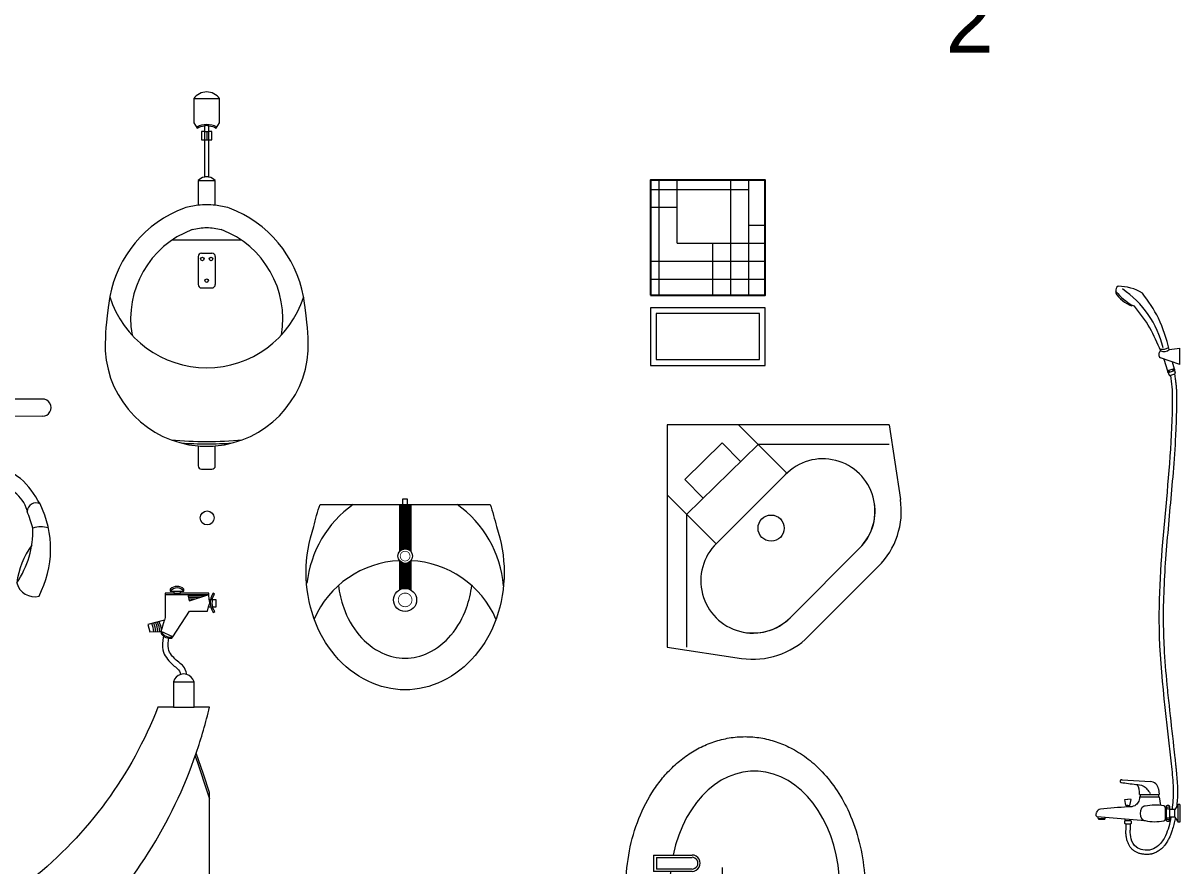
# Model space of a CAD drawing. Header units: millimetres. Extents: x -37049 to 129367, y 25385 to 90033.
# Drawn here: x 34141 to 36156, y 46006 to 47473 of the extents above; entities that cross this region are included whole.
import ezdxf
from ezdxf.enums import TextEntityAlignment as Align

# ---------------------------------------------------------------- set-up
doc = ezdxf.new("R2010")
doc.units = ezdxf.units.MM
doc.header["$MEASUREMENT"] = 0
doc.layers.add('NCHU', color=70, linetype='Continuous')
for name, color, linetype, lineweight in [('NCUA', 4, 'Continuous', 20), ('NCUAMANH', 32, 'Continuous', 9), ('NMANH1', 45, 'Continuous', 9), ('NTBI', 150, 'Continuous', 20), ('NTHAY1', 61, 'Continuous', 25), ('NTHAY4', 21, 'Continuous', 25)]:
    doc.layers.add(name, color=color, linetype=linetype, lineweight=lineweight)
doc.styles.add('FRANKO', font='vfranko.ttf', dxfattribs={"height": 500})

# ---------------------------------------------------------------- blocks, each defined once
blk = doc.blocks.new('A$C6D81374D')
at = {"layer": 'NTBI'}
for p, q in [((48.1, 320.6), (115.1, 320.6)), ((48.1, 320.6), (48.1, 292.3)), ((53.2, 316.6), (53.2, 296.3)), ((53.2, 316.6), (115.1, 316.6)), ((115.1, 292.3), (48.1, 292.3)), ((115.1, 296.3), (53.2, 296.3)), ((167.7, 298.9), (167.7, 222.8)), ((206.2, 260.6), (125.7, 260.6)), ((48.1, 228.9), (48.1, 200.5)), ((115.1, 228.9), (48.1, 228.9)), ((53.2, 224.9), (53.2, 204.5)), ((115.1, 224.9), (53.2, 224.9)), ((53.2, 204.5), (115.1, 204.5)), ((48.1, 200.5), (115.1, 200.5))]:
    blk.add_line(p, q, dxfattribs=at)
blk.add_circle((167.7, 260.6), 22.1, dxfattribs=at)
for centre, radius, start in [((115.1, 306.5), 14.2, 270), ((115.1, 306.5), 10.2, 270), ((115.1, 214.7), 14.2, 269.9942), ((115.1, 214.7), 10.2, 269.9942)]:
    blk.add_arc(centre, radius, start, 90, dxfattribs=at)
for start_param, end_param in [(5.021304, 10.705004), (10.847652, 11.160894)]:
    blk.add_ellipse((224.4, 263.4), major_axis=(1.5, -203.4), ratio=0.728304, start_param=start_param, end_param=end_param, dxfattribs=at)
blk.add_open_spline([(210, 0), (216.6, 0), (223.2, 0.5), (236.3, 2.1), (242.8, 3.3), (257.9, 7), (266.4, 9.9), (283, 16.8), (291.1, 20.8), (306.5, 30.1), (313.9, 35.3), (328, 46.6), (334.6, 52.7), (347.2, 65.8), (353.2, 72.7), (369.4, 94.1), (378.7, 109.5), (394.2, 142.2), (400.5, 159.4), (410, 195), (413.2, 213.4), (416.6, 250.5), (416.7, 269.3), (413.9, 306.5), (410.9, 324.9), (402, 360.8), (396, 378.2), (382.6, 407.9), (375.7, 420.5), (360.2, 444.2), (351.4, 455.3), (334.2, 473.5), (326.1, 480.9), (308.8, 494.4), (299.6, 500.4), (281.8, 509.9), (273.4, 513.7), (256.1, 519.8), (247.2, 522.3), (229.1, 525.6), (220, 526.5), (201.6, 526.9), (192.4, 526.3), (174.2, 523.7), (165.2, 521.6), (147.7, 516.1), (139.1, 512.7), (122.6, 504.5), (114.7, 499.9), (99.6, 489.4), (92.3, 483.7), (78.7, 471.2), (72.2, 464.5), (60.1, 450.4), (54.4, 442.9), (38.6, 419.3), (29.7, 402.2), (15.3, 366.1), (9.8, 347.2), (2.3, 308.3), (0.3, 288.4), (-0.2, 248.6), (1.3, 228.6), (7.8, 189.5), (12.8, 170.3), (26.2, 133.7), (34.6, 116.2), (51.8, 88.6), (59.7, 77.9), (77, 58.1), (86.5, 48.9), (104.5, 34.6), (112.7, 28.9), (129.9, 19), (138.9, 14.7), (157.5, 7.7), (167.1, 4.9), (186.6, 1.2), (196.6, 0.1), (207.7, 0), (208.9, 0), (210, 0)], degree=3, knots=[0, 0, 0, 0, 0.085761, 0.085761, 0.171522, 0.171522, 0.28864, 0.28864, 0.405758, 0.405758, 0.522877, 0.522877, 0.639995, 0.639995, 0.757113, 0.757113, 0.983848, 0.983848, 1.210583, 1.210583, 1.437317, 1.437317, 1.664052, 1.664052, 1.890787, 1.890787, 2.117521, 2.117521, 2.297713, 2.297713, 2.477904, 2.477904, 2.620333, 2.620333, 2.762762, 2.762762, 2.882455, 2.882455, 3.002149, 3.002149, 3.121843, 3.121843, 3.241537, 3.241537, 3.36123, 3.36123, 3.480924, 3.480924, 3.600618, 3.600618, 3.720311, 3.720311, 3.840005, 3.840005, 3.959699, 3.959699, 4.201653, 4.201653, 4.443607, 4.443607, 4.685561, 4.685561, 4.927515, 4.927515, 5.169469, 5.169469, 5.411423, 5.411423, 5.580783, 5.580783, 5.750143, 5.750143, 5.879621, 5.879621, 6.009099, 6.009099, 6.138578, 6.138578, 6.268056, 6.268056, 6.283185, 6.283185, 6.283185, 6.283185], dxfattribs=at)
blk = doc.blocks.new('A$C791D1834')
at = {"layer": 'NTBI'}
for p, q in [((162.5, 322.8), (162.5, 240.2)), ((162.5, 322.8), (162.5, 240.7)), ((164.5, 322.8), (164.5, 242.3)), ((166.5, 322.8), (166.5, 243.7)), ((168.5, 322.8), (168.5, 244.6)), ((170.5, 322.8), (170.5, 245.2)), ((172.5, 322.8), (172.5, 245.4)), ((172.5, 322.8), (172.5, 245.4)), ((174.5, 322.8), (174.5, 245.2)), ((176.5, 322.8), (176.5, 244.8)), ((178.5, 322.8), (178.5, 243.9)), ((180.5, 322.8), (180.5, 242.7)), ((182.5, 322.8), (182.5, 240.7)), ((182.5, 322.8), (182.5, 240.7)), ((162.5, 224.6), (162.5, 173.9)), ((164.5, 223.2), (164.5, 174.9)), ((166.5, 221.8), (166.5, 175.6)), ((168.5, 240.4), (168.5, 240.2)), ((176.5, 240.4), (176.5, 240.2)), ((180.5, 222.9), (180.5, 174.9)), ((182.5, 224.6), (182.5, 173.9)), ((168.5, 220.9), (168.5, 176.2)), ((170.5, 220.4), (170.5, 176.5)), ((172.5, 220.2), (172.5, 176.6)), ((172.5, 220.2), (172.5, 176.6)), ((174.5, 220.3), (174.5, 176.5)), ((176.5, 220.8), (176.5, 176.2)), ((178.5, 221.6), (178.5, 175.6))]:
    blk.add_line(p, q, dxfattribs=at)
for points in [[(176.8, 322.8), (176.8, 331.8), (168.2, 331.8), (168.2, 322.8), (176.8, 322.8), (320.7, 322.8, -0.022878), (331.5, 284.2, -0.084252), (345, 204.5, -0.084252), (331.5, 124.7, -0.09141), (294.5, 59.9, -0.103767), (237, 15, -0.11459), (172.5, 0, -0.11459), (108, 15, -0.103767), (50.5, 59.9, -0.09141), (13.5, 124.7, -0.084252), (0, 204.5, -0.084252), (13.5, 284.2, -0.022878), (24.3, 322.8), (168.2, 322.8)], [(330.8, 122.9, 0.288772), (182.5, 224.6, 0.289057)], [(56.4, 181.7, 0.0535), (65.5, 142.9, 0.09141), (92.6, 95.3, 0.103767), (132.2, 64.3, 0.11459), (172.5, 55, 0.11459), (212.8, 64.3, 0.103767), (252.4, 95.3, 0.09141), (279.5, 142.9, 0.0535), (288.6, 181.7, 0.084252)]]:
    blk.add_lwpolyline(points, format="xyb", dxfattribs=at)
for points, const_width in [([(163.8, 232.8, 1), (180.8, 232.8, 1)], 1), ([(181.2, 232.8, -1), (164.2, 232.8, -1)], 1), ([(160.6, 156.5, 1), (184.4, 156.5, 1)], 1.4)]:
    blk.add_lwpolyline(points, format="xyb", close=True, dxfattribs=dict(at, const_width=const_width))
for centre, radius in [((172.7, 232.8), 12.6), ((172.5, 156.5), 20.1)]:
    blk.add_circle(centre, radius, dxfattribs=at)
for centre, radius, start, end in [((194.7, 164.6), 194.2, 125.472, 173.8444), ((150.9, 164.9), 193.7, 4.8392, 54.6248), ((169, 56.1), 168.7, 92.2154, 156.6443)]:
    blk.add_arc(centre, radius, start, end, dxfattribs=at)
blk = doc.blocks.new('A$C70CD1B92')
at = {"layer": 'NTBI'}
for p, q in [((154.2, 741.9), (199.4, 741.9)), ((172.8, 690.3), (172.8, 689.8)), ((172.8, 684.7), (180.8, 684.7)), ((172.8, 684.7), (172.8, 670.3)), ((172.8, 670.3), (180.8, 670.3)), ((176.8, 684.7), (176.8, 670.3)), ((176.8, 684.7), (176.8, 670.3)), ((180.8, 670.3), (180.8, 684.7)), ((161.8, 599.3), (191.8, 599.3)), ((117, 496), (236.6, 496)), ((161.8, 466.9), (161.8, 418.4)), ((167.8, 472.9), (185.8, 472.9)), ((191.8, 466.9), (191.8, 418.4)), ((167.8, 412.4), (185.8, 412.4))]:
    blk.add_line(p, q, dxfattribs=at)
blk.add_lwpolyline([(191.8, 599.3, 0.15847), (180.8, 605.4), (180.8, 670.3), (185.6, 670.3), (185.6, 684.7), (180.8, 684.7), (180.8, 694.6, -0.098737), (193.4, 690.6), (199.4, 700), (199.4, 741.9, 0.514312), (154.2, 741.9), (154.2, 700), (160.3, 690.6, -0.098737), (172.8, 694.6), (172.8, 684.7), (167.8, 684.7), (167.8, 670.3), (172.8, 670.3), (172.8, 605.4, 0.15847), (161.8, 599.3), (161.8, 556.3, 0.046295), (137.3, 551.3, 0.260962), (7.9, 397.3), (5.4, 378.6), (3.5, 364.1), (2.1, 352.6), (1.2, 343.2), (0.6, 334.6), (0.3, 325.7), (0.1, 315.5), (0, 302.8, 0.37148), (161.8, 137.5), (161.8, 102.9, 0.414214), (167.8, 96.9), (185.8, 96.9, 0.414214), (191.8, 102.9), (191.8, 137.5, 0.37148), (353.6, 302.8), (353.6, 315.5), (353.4, 325.7), (353.1, 334.6), (352.5, 343.2), (351.5, 352.6), (350.2, 364.1), (348.3, 378.6), (345.7, 397.3, 0.260962), (216.4, 551.3, 0.046295), (191.8, 556.3)], format="xyb", close=True, dxfattribs=at)
for centre, radius in [((169.3, 462.9), 3.05), ((184.3, 462.9), 3.05), ((176.8, 425.2), 3.05), ((177.5, 12.1), 12.1)]:
    blk.add_circle(centre, radius, dxfattribs=at)
for centre, radius, start, end in [((176.8, 661.2), 35.7, 60.6303, 119.3697), ((176.8, 661.2), 33.7, 83.1862, 96.8138), ((176.8, 585.4), 20.4, 78.6934, 101.3066), ((176.8, 421.4), 135.7, 83.655, 96.345), ((210.1, 358.8), 165.8, 110.7185, 189.8295), ((186.7, 342.2), 175.2, 93.2216, 101.6093), ((167, 342.2), 175.2, 78.3907, 86.7784), ((143.6, 358.8), 165.8, 350.1705, 69.2815), ((167.8, 466.9), 6, 90, 180), ((185.8, 466.9), 6, 0, 90), ((167.8, 418.4), 6, 180, 270), ((185.8, 418.4), 6, 270, 0), ((176.8, 450.7), 177.2, 197.5678, 342.4322), ((171, 684.1), 538.9, 264.0071, 270.6147), ((171, 684.1), 542.9, 265.9232, 270.6147), ((182.6, 684.1), 538.9, 269.3853, 275.9929), ((182.6, 684.1), 542.9, 269.3853, 274.0768), ((176.8, 314), 177.2, 265.1435, 274.8565)]:
    blk.add_arc(centre, radius, start, end, dxfattribs=at)
blk = doc.blocks.new('A$C3B020527')
at = {"layer": 'NTBI'}
for p, q in [((247.5, 666.7), (259.5, 666.7)), ((232.6, 661.3), (308.7, 661.3)), ((247.5, 663.3), (259.5, 663.3)), ((275.1, 650.1), (272.7, 661.3)), ((273.2, 659.3), (302.7, 659.3)), ((273.8, 656.3), (293.7, 656.3)), ((274.5, 653.3), (284.7, 653.3)), ((275.1, 650.1), (308.7, 661.3)), ((275.1, 650.3), (275.7, 650.3)), ((308.4, 639.3), (310, 645)), ((309.4, 652), (310, 645)), ((225.9, 596.5), (231.4, 616.6)), ((246, 587.5), (225.9, 596.5)), ((247, 509.3), (283, 509.3)), ((247, 465), (283, 465)), ((140, 30), (180, 30))]:
    blk.add_line(p, q, dxfattribs=at)
blk.add_lwpolyline([(308.7, 661.3), (308.7, 663.3), (259.5, 663.3), (259.5, 666.7), (265.4, 666.7), (265.4, 670.4, 0.387533), (241.6, 670.4), (241.6, 666.7), (247.5, 666.7), (247.5, 663.3), (232.6, 663.3), (232.6, 621.1), (231.4, 616.6), (202.2, 608.9), (205.9, 596.1), (225.9, 596.5), (225.5, 593.1, 0.076461), (229.5, 588.9), (228.6, 581.6), (228.2, 575), (228.3, 569.4), (228.9, 564.8), (229.9, 560.8), (231.2, 557.4), (232.9, 554.2), (234.8, 551.2), (236.9, 548.3), (239.2, 545.6), (241.6, 543.1), (243.9, 540.7), (246.3, 538.6), (248.6, 536.6), (250.6, 534.9), (252.6, 533.3), (254.4, 531.6), (256.1, 529.8), (257.6, 527.6), (258.9, 524.9), (259.9, 522, 0.256849), (247, 509.3), (247, 465), (220, 465, -0.131776), (0, 165, 0.278346), (140, 41.8), (140, 8, 0.414214), (148, 0), (172, 0, 0.414214), (180, 8), (180, 39.1, 0.209431), (310, 103), (310, 316.7), (299.7, 348.2), (286.8, 385, 0.025058), (310, 465), (283, 465), (283, 509.3, 0.256216), (270.2, 522), (269.1, 526.4), (267.7, 530.5), (266.1, 533.5), (264.5, 535.9), (262.8, 537.8), (260.9, 539.5), (258.8, 541.2), (256.6, 543), (254.3, 544.9), (252, 546.9), (249.8, 549), (247.6, 551.2), (245.6, 553.4), (243.7, 555.7), (242, 558.2), (240.4, 560.8), (239.2, 563.8), (238.4, 567.2), (238, 571.2), (238, 575.9), (238.5, 581.6), (239, 585, 0.069449), (244.3, 585.1), (246, 587.5), (275.1, 632.3), (306.5, 632.3), (308.4, 639.3), (312.1, 639.3, 0.085775), (316.3, 630), (318.9, 631.5, -0.081059), (315.2, 639.3), (321.7, 639.3), (321.7, 652), (314.7, 652, -0.097078), (318.6, 661.6), (316.1, 663.2, 0.102055), (311.6, 652), (309.4, 652)], format="xyb", close=True, dxfattribs=at)
blk.add_lwpolyline([(285, 379.7), (288.8, 368.9), (291.8, 360.2), (294.4, 352.9), (296.7, 346), (299.1, 338.6), (302, 330), (305.5, 319.2), (310, 305.4)], dxfattribs=at)
for centre, radius, start, end in [((253.5, 657.4), 15.1, 38.2642, 141.7358), ((341.1, 646.8), 29.9, 169.9847, 194.3877), ((341.1, 646.8), 26.9, 168.8553, 196.0316), ((168.8, 593.9), 44.1, 3.0355, 22.5595), ((172.3, 593.9), 44.1, 3.1109, 23.7295), ((175.8, 593.9), 44.1, 3.1864, 24.9032), ((179.3, 593.9), 44.1, 3.2619, 26.0813), ((182.8, 593.9), 44.1, 6.426, 27.2643), ((241.3, 604), 17.1, 205.9931, 286.1106), ((241.3, 604), 19.1, 232.0786, 263.1966), ((265, 506), 16.8, 71.9684, 107.8955), ((-499.2, 656.1), 831.5, 314.4435, 340.9737), ((172.1, 219.4), 180.5, 259.7566, 272.5099)]:
    blk.add_arc(centre, radius, start, end, dxfattribs=at)
blk = doc.blocks.new('A$C56491965')
at = {"layer": 'NTBI'}
for p, q in [((95.5, 328.3), (89.4, 375)), ((105.5, 328.4), (110.9, 375.2)), ((68.7, 343.1), (14.9, 342.7)), ((101, 356.2), (101.4, 305.6)), ((185.8, 344), (132, 343.6)), ((129.7, 328.6), (72.1, 328.2)), ((95.5, 328.3), (90.1, 281.5)), ((95.5, 328.3), (95.5, 328.3)), ((105.5, 328.4), (111.6, 281.7)), ((105.5, 328.4), (105.5, 328.4)), ((68.9, 313.1), (15.1, 312.7)), ((186.1, 314), (132.3, 313.6))]:
    blk.add_line(p, q, dxfattribs=at)
for centre, radius, start, end in [((100.1, 376.8), 10.9, 351.4117, 189.4318), ((15, 327.7), 15, 90.4217, 270.4217), ((100.5, 328.4), 35, 105.5905, 255.253), ((100.5, 328.4), 35, 285.5905, 75.253), ((185.9, 329), 15, 270.4217, 90.4217), ((100.8, 279.9), 10.9, 171.4117, 9.4318), ((175, 147.2), 15.9, 64.3185, 176.469), ((22.4, 83.1), 177.7, 332.4541, 26.1845), ((-89.5, 44.3), 269.5, 16.1695, 22.6825), ((183.6, 74.8), 46.8, 74.1619, 107.7653), ((5.1, 115.8), 164.3, 325.9692, 1.2468), ((283.1, 5.6), 143, 144.0892, 172.6887), ((172.1, 31.8), 31.9, 194.4833, 284.4651)]:
    blk.add_arc(centre, radius, start, end, dxfattribs=at)
blk.add_open_spline([(159.3, 149.7), (155.2, 163.4), (138.1, 185.8), (105.4, 200.4), (81.8, 218.2), (65.1, 238.6), (43.6, 272.2), (59.9, 298.6), (68.9, 313.1)], degree=3, knots=[17.188614, 17.188614, 17.188614, 17.188614, 55.568464, 101.699226, 121.725739, 143.438218, 181.915596, 228.624574, 228.624574, 228.624574, 228.624574], dxfattribs=at)
blk.add_spline([(181.9, 161.6), (147.8, 205.4), (108.7, 229.9), (92.9, 242.2), (78.7, 258.7), (79.3, 284.3), (91.6, 294.5)], degree=3, dxfattribs=at)
blk = doc.blocks.new('A$C2B1C0AE9')
at = {"layer": 'NTBI', "ltscale": 3}
for p, q in [((34.6, 979.9), (33.9, 978.1)), ((63.7, 955.4), (62, 954.8)), ((67.1, 954.7), (63.7, 955.4)), ((110.1, 867.2), (110.1, 873.4)), ((127.6, 878.8), (146, 881.6)), ((146, 852.8), (146, 881.3)), ((146, 852.8), (112.3, 864.3)), ((118.4, 862.2), (124.6, 841.9)), ((132.6, 857.4), (136.2, 845.4)), ((45.4, 130), (94.7, 127.1)), ((75.7, 104.3), (110.1, 104.3)), ((77.1, 104.3), (77.1, 100.2)), ((108.6, 104.3), (108.6, 100.2)), ((108.7, 114.2), (110.1, 104.3)), ((53.2, 85.3), (53.2, 82.7)), ((54.6, 85.3), (56.7, 85.3)), ((57.9, 85.3), (57.9, 82.9)), ((75.7, 100.2), (110.1, 100.2)), ((110.1, 100.2), (112.5, 85.5)), ((120.2, 82.1), (122.2, 82.1)), ((120.2, 82.1), (120.2, 61.1)), ((122.2, 82.1), (122.2, 61.1)), ((143.4, 87.2), (137.3, 78.5)), ((146, 87.2), (143.4, 87.2)), ((146, 87.2), (146, 56)), ((0, 69.1), (1.1, 73.4)), ((2.2, 66), (85.8, 59.1)), ((3.7, 62.5), (3.7, 65.9)), ((3.7, 62.5), (16.2, 62.5)), ((4.4, 62.5), (4.4, 61.7)), ((4.4, 61.7), (15.6, 61.7)), ((15.6, 62.5), (15.6, 61.7)), ((16.2, 62.5), (16.2, 64.9)), ((50.9, 58.7), (50.9, 61.9)), ((60.4, 58.7), (60.4, 61.2)), ((120.2, 61.1), (122.2, 61.1)), ((137.3, 78.5), (128.5, 78.5)), ((137.3, 64.7), (128.5, 64.7)), ((137.3, 64.7), (143.4, 56)), ((51.9, 53), (51.9, 42.2)), ((59.4, 53), (59.4, 42.2)), ((146, 56), (143.4, 56))]:
    blk.add_line(p, q, dxfattribs=at)
at = {"layer": 'NTBI'}
for p, q in [((136.1, 845.4), (124.7, 841.9)), ((125.6, 838.9), (137, 842.4)), ((127.3, 835), (126, 839)), ((127.8, 839.6), (134.8, 841.7)), ((136.6, 835.9), (129.6, 833.7)), ((136.6, 842.2), (137.8, 838.2)), ((122.2, 83.5), (122.2, 59.6)), ((128.5, 59.6), (128.5, 83.5)), ((143.4, 56), (143.4, 87.2)), ((137.3, 64.7), (137.3, 78.5))]:
    blk.add_line(p, q, dxfattribs=at)
for points in [[(55.6, 85.3), (52.2, 85.3), (50.3, 95.7), (55.7, 96.4)], [(55.6, 85.3), (59.1, 85.3), (61, 95.7), (55.7, 96.4)]]:
    blk.add_lwpolyline(points, dxfattribs=at)
blk.add_lwpolyline([(52, 59.1), (59.3, 59.1, -0.414214), (61.2, 57.2), (61.2, 54.8, -0.414214), (59.3, 53), (52, 53, -0.414214), (50.1, 54.8), (50.1, 57.2, -0.414214)], format="xyb", close=True, dxfattribs=at)
at = {"layer": 'NTBI', "ltscale": 3}
for centre, radius, start, end in [((42.9, 981.8), 8.48, 120.4727, 193.0882), ((38.2, 906.6), 82.5, 58.904, 89.7092), ((83.7, 1009.6), 58.9, 212.2344, 248.3853), ((122.1, 1054.2), 114.7, 220.3385, 239.4104), ((-51.5, 841.2), 173.2, 13.6345, 55.7226), ((113.3, 873.4), 3.12, 98.6776, 180), ((113.3, 867.2), 3.12, 180, 251.314), ((115.3, 900.9), 21.6, 259.7785, 301.5945), ((118.6, 888), 12.9, 243.0947, 314.2605), ((126.6, 840.8), 2.4, 165.0246, 228.9754), ((124.9, 841.3), 0.625, 107, 165.0246), ((123.4, 839.9), 2.4, 336.2845, 57.7155), ((125.4, 839.5), 0.625, 228.9754, 287), ((129.3, 841.7), 2.4, 156.2845, 237.7155), ((132.3, 842.6), 2.4, 336.2845, 57.7155), ((138.3, 844.4), 2.4, 156.2845, 237.7155), ((136.3, 844.8), 0.625, 48.9754, 107), ((135.1, 843.4), 2.4, 345.0246, 48.9754), ((136.9, 843), 0.625, 287, 345.0246), ((44.6, 127.6), 2.5, 73.1341, 245.7155), ((51.3, 108), 24.7, 351.5019, 34.2093), ((93.9, 112.1), 15, 8.1383, 86.676), ((85.8, 76.6), 7.5, 90, 148.722), ((103, 12.1), 74, 78.1307, 103.4444), ((117.7, 82.1), 2.5, 0, 78.1307), ((123.5, 83.5), 1.25, 121.9754, 180), ((125.3, 87.2), 4.79, 229.2845, 310.7155), ((125.3, 80.5), 4.79, 58.0246, 121.9754), ((127.2, 83.5), 1.25, 0, 58.0246), ((2.4, 68.5), 2.5, 165.726, 265.8339), ((8.4, 71.6), 7.5, 92.8619, 165.726), ((94, 71.6), 17.2, 148.722, 211.278), ((85.8, 66.6), 7.5, 211.278, 270), ((117.7, 61.1), 2.5, 281.8692, 0), ((125.3, 74.6), 4.79, 49.2845, 130.7155), ((125.3, 68.4), 4.79, 229.2845, 310.7155), ((125.3, 56), 4.79, 49.2845, 130.7155), ((103, 131.1), 74, 256.5557, 281.8692), ((123.5, 59.6), 1.25, 180, 238.0246), ((125.3, 62.6), 4.79, 238.0246, 301.9754), ((127.2, 59.6), 1.25, 301.9754, 0)]:
    blk.add_arc(centre, radius, start, end, dxfattribs=at)
at = {"layer": 'NTBI'}
for centre, start, end in [((129.1, 835.5), 197, 287), ((136, 837.7), 287, 17)]:
    blk.add_arc(centre, 1.87, start, end, dxfattribs=at)
at = {"layer": 'NTBI', "ltscale": 3}
for points, knots in [([(127.6, 878.8), (122.6, 897.5), (112.6, 933.1), (91, 963.1), (80.8, 977.3)], [3.028906, 3.028906, 3.028906, 3.028906, 105.700567, 198.435803, 198.435803, 198.435803, 198.435803]), ([(129.6, 833.7), (130.6, 827.1), (132.6, 813.6), (134.1, 666.6), (91.4, 444.5), (125.5, 217.8), (135.4, 112.4), (133.8, 89.3), (132.4, 78.5)], [0, 0, 0, 0, 32.218157, 65.381441, 704.692539, 1100.325635, 1159.562696, 1211.628388, 1211.628388, 1211.628388, 1211.628388]), ([(136.8, 835.9), (137.4, 832.3), (137.8, 829.9), (138.4, 825.3), (138.7, 823.1), (139.2, 819), (139.4, 817), (139.6, 814.1), (139.7, 813.2), (139.8, 811.4), (139.9, 810.5), (140, 807.9), (140.1, 806.1), (140.2, 800.9), (140.2, 797.4), (140.2, 792.6), (140.2, 791.3), (140.2, 788.6), (140.2, 787.2), (140.2, 783.2), (140.2, 780.5), (140.1, 772.4), (139.9, 767), (139.5, 750.8), (139.1, 740), (137.4, 707.7), (135.9, 686.2), (130.9, 624.5), (126.9, 584.5), (120.2, 504.8), (117.6, 465), (117, 414.5), (117.1, 403.7), (117.5, 382), (117.9, 371.1), (119.6, 338.5), (121.4, 316.8), (124.6, 283.2), (125.9, 271.3), (129.7, 235.7), (132.5, 211.9), (135.9, 181.4), (136.7, 174.8), (137.8, 164.2), (138.2, 160.2), (138.9, 153.8), (139.1, 151.4), (139.9, 144.2), (140.3, 139.4), (141.1, 129.8), (141.5, 124.9), (141.8, 117.7), (141.9, 115.4), (141.9, 111.1), (141.9, 109.1), (141.9, 105.2), (141.9, 103.2), (141.7, 97.4), (141.4, 93.5), (140.9, 87.4), (140.7, 85.2), (140.5, 83)], [0.163544, 0.163544, 0.163544, 0.163544, 11.799298, 11.799298, 22.023976, 22.023976, 31.256626, 31.256626, 35.336124, 35.336124, 39.415622, 39.415622, 47.574618, 47.574618, 63.892609, 63.892609, 70.324903, 70.324903, 76.757197, 76.757197, 89.621785, 89.621785, 115.350961, 115.350961, 166.809313, 166.809313, 269.726017, 269.726017, 462.044818, 462.044818, 654.363618, 654.363618, 707.049754, 707.049754, 759.735891, 759.735891, 865.108164, 865.108164, 922.450363, 922.450363, 1037.134763, 1037.134763, 1068.970648, 1068.970648, 1088.246996, 1088.246996, 1099.681771, 1099.681771, 1122.55132, 1122.55132, 1145.42087, 1145.42087, 1156.338826, 1156.338826, 1165.450056, 1165.450056, 1174.561285, 1174.561285, 1192.783743, 1192.783743, 1203.076128, 1203.076128, 1203.076128, 1203.076128]), ([(75.7, 100.2), (75.5, 95.8), (75.2, 92.6), (67.4, 83.1), (43.1, 82.7), (23.6, 79.8), (8, 79.1)], [0, 0, 0, 0, 25.904675, 43.154491, 66.330065, 162.239407, 162.239407, 162.239407, 162.239407]), ([(137.8, 63.9), (137.8, 63.4), (137.7, 62.9), (137, 59), (136.3, 55.7), (134.7, 49), (133.8, 45.7), (132, 40.1), (131.2, 37.7), (129.5, 33.3), (128.6, 31.3), (126.6, 27.3), (125.6, 25.3), (123, 20.8), (121.3, 18.3), (118.1, 14.3), (116.7, 12.7), (113.5, 9.6), (111.8, 8.2), (108.1, 5.6), (106.2, 4.4), (103.2, 3), (102.3, 2.6), (100.7, 2), (100, 1.7), (98.7, 1.3), (98.1, 1.2), (96.9, 0.9), (96.4, 0.8), (94.6, 0.4), (93.4, 0.3), (89.8, -0.1), (87.3, -0.1), (83.9, 0.2), (82.9, 0.4), (81, 0.6), (80.1, 0.8), (78.4, 1.2), (77.5, 1.4), (75, 2), (73.3, 2.6), (70.1, 4), (68.4, 4.8), (66.5, 6.1), (66.1, 6.4), (65.3, 7), (65, 7.3), (63.9, 8.2), (63.2, 8.9), (61.2, 10.9), (60, 12.5), (58, 15.6), (57.1, 17.2), (55.6, 20.5), (54.9, 22.2), (54.1, 24.9), (53.8, 26), (53.4, 28), (53.2, 29), (52.6, 32.2), (52.4, 34.5), (52.1, 38.4), (52, 40.1), (51.9, 41.8)], [1232.956523, 1232.956523, 1232.956523, 1232.956523, 1235.384273, 1235.384273, 1251.048238, 1251.048238, 1266.464875, 1266.464875, 1277.634185, 1277.634185, 1287.433278, 1287.433278, 1297.232372, 1297.232372, 1309.600371, 1309.600371, 1318.391351, 1318.391351, 1327.18233, 1327.18233, 1335.973309, 1335.973309, 1339.767783, 1339.767783, 1342.46564, 1342.46564, 1344.715957, 1344.715957, 1346.966274, 1346.966274, 1351.466908, 1351.466908, 1361.009188, 1361.009188, 1365.100819, 1365.100819, 1368.63304, 1368.63304, 1372.165262, 1372.165262, 1378.663692, 1378.663692, 1385.162123, 1385.162123, 1386.81506, 1386.81506, 1388.467997, 1388.467997, 1391.773871, 1391.773871, 1398.642935, 1398.642935, 1405.511999, 1405.511999, 1412.381063, 1412.381063, 1416.500822, 1416.500822, 1420.62058, 1420.62058, 1430.25631, 1430.25631, 1438.331373, 1438.331373, 1438.331373, 1438.331373]), ([(130.4, 64.7), (128.5, 53.7), (124, 36), (111.5, 16.3), (96.9, 7.2), (82.6, 7.2), (67.9, 12), (60.2, 26.4), (59.6, 37.2), (59.4, 42.2)], [1233.750541, 1233.750541, 1233.750541, 1233.750541, 1287.257587, 1320.578895, 1342.834509, 1366.883968, 1386.669562, 1413.996281, 1438.331373, 1438.331373, 1438.331373, 1438.331373])]:
    blk.add_open_spline(points, degree=3, knots=knots, dxfattribs=at)
for points in [[(112.8, 876.5), (93.8, 916.5), (67.1, 954.7)], [(43.6, 125.3), (69.6, 122.1), (81.8, 119.5), (94.4, 106.3)]]:
    blk.add_spline(points, degree=3, dxfattribs=at)
blk = doc.blocks.new('A$C26344908')
at = {"ltscale": 10000}
for points in [[(0, 150, 0, 300, 0), (117.1, 150, 150, 150, 0), (204.8, 150, 150, 150, 0)], [(683.6, 150, 0, 300, 0), (566.5, 150, 150, 150, 0), (478.8, 150, 150, 150, 0)]]:
    blk.add_lwpolyline(points, format="xyseb", dxfattribs=at)
at = {"layer": 'DEFPOINTS', "ltscale": 10000}
blk.add_line((478.8, 150), (204.8, 150), dxfattribs=at)
blk = doc.blocks.new('A$C585520C4')
at = {"layer": 'NCUA', "ltscale": 100}
blk.add_lwpolyline([(0, 0), (200, 0), (200, 100), (0, 100)], close=True, dxfattribs=at)
at = {"layer": 'NCUAMANH', "ltscale": 100}
blk.add_lwpolyline([(10, 10), (190, 10), (190, 90), (10, 90)], close=True, dxfattribs=at)
blk = doc.blocks.new('A$C63105BF6')
at = {"layer": 'NMANH1', "lineweight": 0, "ltscale": 100}
h = blk.add_hatch(dxfattribs=at)
h.set_pattern_fill('HOUND', color=256, scale=500, style=0)
h.set_pattern_definition([(360, (-35219.825, -46660.104), (125, 31.25), [500, -250]), (90, (-35219.825, -46660.104), (-31.25, -125), [500, -250])])
h.paths.add_polyline_path([(200, 0), (200, 200), (0, 200), (0, 0)])
at = {"layer": 'NTHAY1', "ltscale": 100}
blk.add_lwpolyline([(0, 0), (200, 0), (200, 200), (0, 200)], close=True, dxfattribs=at)
blk = doc.blocks.new('A$C0B65119C')
for p, q in [((0, 483.8), (162.3, 508.2)), ((0, 483.8), (0, 0)), ((42.7, 483.8), (42.7, 198.3)), ((308.4, 460), (460, 308.4)), ((419.5, 268.6), (267.9, 419.5)), ((105.5, 261.1), (0, 155.6)), ((105.5, 261.1), (105.5, 261.1)), ((259, 106.8), (105.5, 261.1)), ((194.9, 42.7), (42.7, 198.3)), ((39.6, 120.1), (79.8, 160.3)), ((483.8, 0), (508.2, 162.3)), ((119.2, 38.7), (39.6, 120.1)), ((259, 106.8), (152.2, 0)), ((259, 106.8), (259, 106.8)), ((119.2, 38.7), (159.4, 78.9)), ((194.9, 42.7), (483.8, 42.7)), ((0, 0), (483.8, 0)), ((0, 0), (0, 0))]:
    blk.add_line(p, q)
blk.add_circle((224.9, 226.6), 28.5)
for centre, radius, start, end in [((187.6, 339.3), 170.8, 45, 98.5308), ((187.6, 339.3), 113.5, 44.9707, 226.134), ((187.6, 339.3), 113.8, 45, 98.5308), ((339.3, 187.6), 170.8, 351.4692, 45), ((339.3, 187.6), 114, 224.531, 45.2473), ((339.3, 187.6), 113.8, 351.4692, 45)]:
    blk.add_arc(centre, radius, start, end)

msp = doc.modelspace()

# ---------------------------------------------------------------- block references
at = {"layer": 'NTBI', "rotation": 359.9999999999985}
for name, p in [('A$C70CD1B92', (34284.1, 46599.7)), ('A$C56491965', (33988.9, 46474.8)), ('A$C791D1834', (34634, 46312.6)), ('A$C3B020527', (34155.9, 45817.5)), ('A$C6D81374D', (35191.2, 45704.4))]:
    msp.add_blockref(name, p, dxfattribs=at)
at = {"layer": 'NTBI', "xscale": 0.8000000000029104, "yscale": 0.8000000000029104, "zscale": 0.8, "rotation": 270}
msp.add_blockref('A$C0B65119C', (35262.7, 46774), dxfattribs=at)
at = {"layer": 'NTHAY1', "ltscale": 100, "rotation": 359.9999999999985}
for name, p in [('A$C63105BF6', (35233.7, 46999.7)), ('A$C2B1C0AE9', (36009.9, 46026)), ('A$C585520C4', (35233.7, 46877.4))]:
    msp.add_blockref(name, p, dxfattribs=at)
at = {"layer": 'NTHAY4', "ltscale": 10000, "rotation": 270}
msp.add_blockref('A$C26344908', (35577.4, 48205.9), dxfattribs=at)

# ---------------------------------------------------------------- texts
at = {"layer": 'NCHU', "ltscale": 0.75, "style": 'FRANKO'}
msp.add_text('2', height=112.5, dxfattribs=at).set_placement((35790, 47478.8), align=Align.MIDDLE)

doc.saveas('drawing.dxf')
